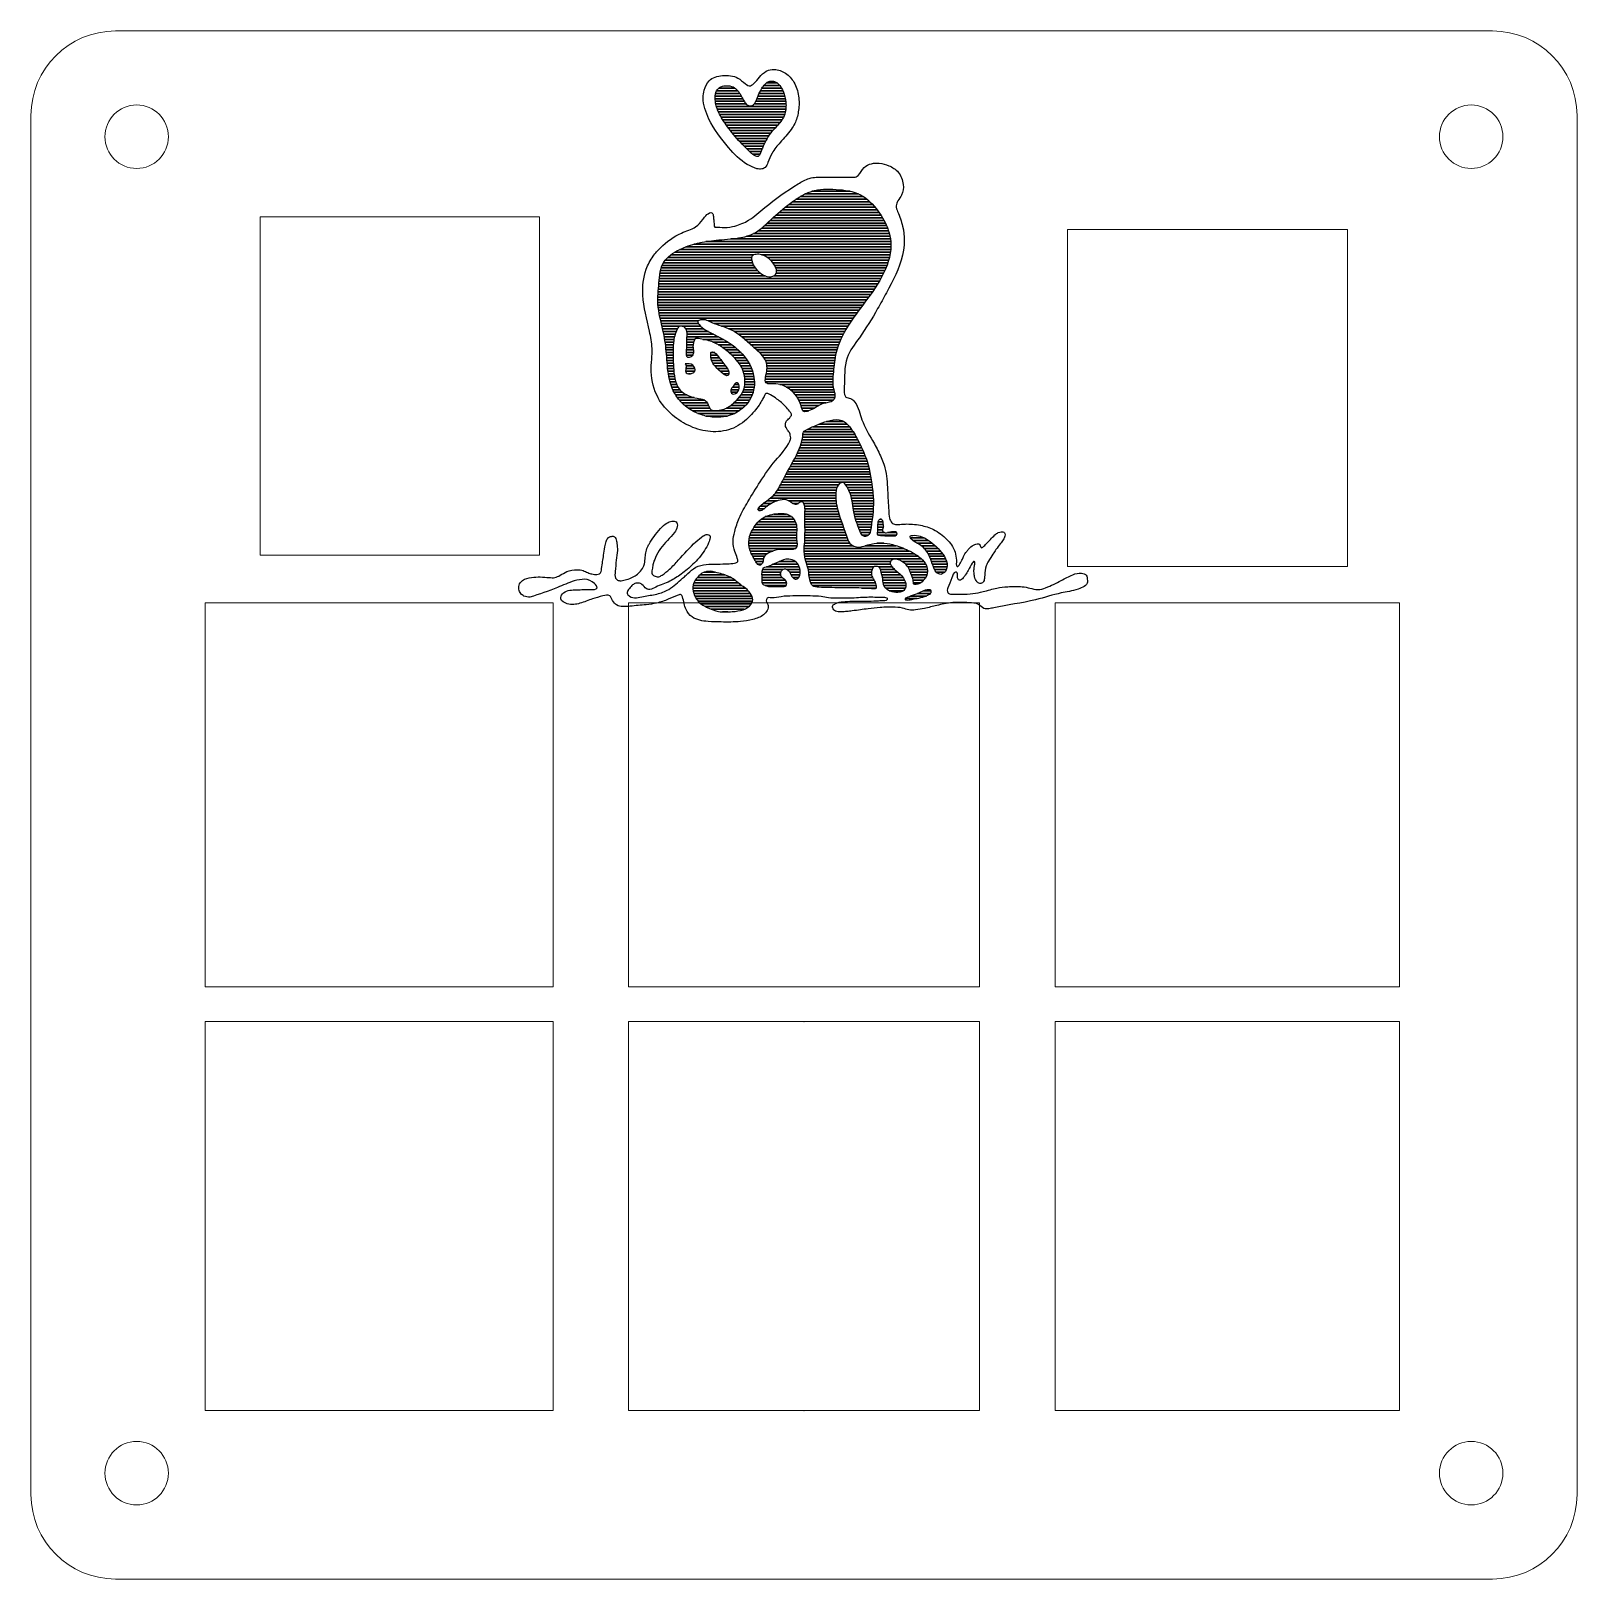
# Model space of a CAD drawing. Header units: millimetres. Extents: x -36.5 to 36.5, y -36.6 to 36.6.
import ezdxf

# ---------------------------------------------------------------- set-up
doc = ezdxf.new("R2010")
doc.units = ezdxf.units.MM
doc.header["$MEASUREMENT"] = 0
doc.layers.add('Cuts', color=141, linetype='Continuous', lineweight=5)
doc.layers.add('Raster Engrave', color=7, linetype='Continuous', lineweight=30)

msp = doc.modelspace()

# ---------------------------------------------------------------- hatches: boundary and pattern name
at = {"layer": 'Raster Engrave'}
h = msp.add_hatch(dxfattribs=at)
h.set_pattern_fill('LINE', color=256)
edge = h.paths.add_edge_path()
edge.add_spline(control_points=[(-2.234, 30.639), (-2.209, 30.636), (-2.152, 30.63), (-2.083, 30.724), (-2.042, 30.865), (-1.887, 31.224), (-1.683, 31.67), (-1.25, 32.104), (-0.931, 32.476), (-0.848, 32.895), (-0.848, 33.292), (-0.944, 33.663), (-1.126, 34.011), (-1.345, 34.201), (-1.571, 34.214), (-1.769, 34.15), (-1.925, 33.976), (-2.073, 33.727), (-2.198, 33.454), (-2.286, 33.202), (-2.412, 33.051), (-2.56, 33.024), (-2.719, 33.085), (-2.887, 33.34), (-3.023, 33.642), (-3.287, 33.925), (-3.574, 33.999), (-3.865, 33.978), (-4.137, 33.824), (-4.212, 33.498), (-4.182, 33.1), (-3.992, 32.553), (-3.615, 32.059), (-3.16, 31.446), (-2.741, 31.055), (-2.41, 30.716), (-2.282, 30.66), (-2.234, 30.639)], knot_values=[0, 0, 0, 0, 0.07048, 0.161184, 0.310115, 0.524409, 1.323979, 1.756682, 2.362332, 2.749666, 3.008602, 3.551022, 3.875362, 4.18823, 4.357239, 4.534622, 4.794264, 5.033606, 5.404827, 5.692812, 5.833299, 5.96946, 6.114305, 6.316178, 6.857876, 7.117518, 7.443745, 7.704061, 7.990128, 8.304963, 8.63727, 9.192223, 10.007319, 10.491183, 11.477676, 11.734363, 11.891942, 11.891942, 11.891942, 11.891942], degree=3, periodic=0)
h = msp.add_hatch(dxfattribs=at)
h.set_pattern_fill('LINE', color=256)
edge = h.paths.add_edge_path()
edge.add_spline(control_points=[(-0.137, 18.865), (-0.11, 18.745), (-0.065, 18.54), (0.269, 18.628), (0.567, 18.783), (0.922, 19.028), (1.339, 19.017), (1.505, 19.326), (1.327, 19.781), (1.39, 20.49), (1.535, 21.999), (2.68, 23.48), (3.833, 25.047), (4.194, 26.308), (3.971, 27.329), (3.512, 28.116), (2.707, 28.96), (1.517, 29.112), (0.273, 29.105), (-0.759, 28.37), (-1.588, 27.652), (-2.278, 26.974), (-3.184, 26.748), (-4.399, 26.698), (-5.647, 26.451), (-6.77, 25.705), (-6.85, 24.659), (-6.975, 23.585), (-6.658, 22.516), (-6.489, 21.422), (-6.452, 20.363), (-6.107, 19.16), (-5.156, 18.472), (-4.178, 18.278), (-3.247, 18.389), (-2.409, 19.139), (-2.261, 20.334), (-2.867, 21.407), (-3.793, 22.025), (-4.561, 22.382), (-4.907, 22.612), (-5.066, 22.861), (-4.714, 22.992), (-4.239, 22.7), (-3.294, 22.496), (-2.574, 21.756), (-1.806, 21.166), (-1.693, 20.549), (-1.915, 19.943), (-1.543, 19.879), (-1.18, 19.941), (-0.707, 19.691), (-0.318, 19.336), (-0.198, 19.024), (-0.137, 18.865)], knot_values=[0, 0, 0, 0, 0.302106, 0.517811, 0.864317, 1.369226, 1.783674, 1.9533, 2.327229, 3.151048, 4.082919, 6.82836, 8.485053, 9.980823, 10.544606, 11.576792, 12.696376, 13.878135, 15.043748, 16.343959, 17.518288, 18.388879, 19.173536, 20.2421, 22.047122, 22.978791, 23.98574, 24.983588, 26.245359, 27.262346, 28.30593, 29.431314, 30.88979, 31.520148, 32.411808, 33.61289, 34.569228, 35.807064, 37.079322, 37.890301, 38.276422, 38.427863, 38.579138, 39.146843, 40.080528, 41.390762, 42.218123, 42.79239, 43.378113, 43.420137, 43.890205, 44.458349, 44.941942, 45.445077, 45.445077, 45.445077, 45.445077], degree=3, periodic=0)
edge = h.paths.add_edge_path(flags=16)
edge.add_spline(control_points=[(-5.899, 22.632), (-5.82, 22.633), (-5.645, 22.636), (-5.511, 22.37), (-5.55, 21.972), (-5.524, 21.639), (-5.582, 21.119), (-5.33, 21.15), (-5.217, 21.301), (-5.219, 21.513), (-5.27, 21.71), (-5.202, 21.872), (-5.174, 22.083), (-4.735, 21.985), (-4.307, 21.921), (-3.736, 21.552), (-3.27, 21.135), (-2.898, 20.659), (-2.767, 20.129), (-2.806, 19.603), (-3.136, 19.156), (-3.561, 18.758), (-4.02, 18.621), (-4.437, 18.65), (-4.514, 18.933), (-4.676, 19.158), (-5.02, 19.208), (-5.441, 19.302), (-5.943, 19.601), (-6.18, 20.329), (-6.172, 21.069), (-6.201, 21.855), (-6.076, 22.345), (-5.93, 22.582), (-5.899, 22.632)], knot_values=[0, 0, 0, 0, 0.221544, 0.490993, 0.757194, 1.399273, 1.723717, 1.833872, 2.048466, 2.226205, 2.46197, 2.629053, 2.761083, 3.011951, 3.652776, 4.242845, 4.952554, 5.553067, 6.011284, 6.567994, 7.06602, 7.639632, 8.27943, 8.492437, 8.763697, 9.056434, 9.278094, 9.76315, 10.378634, 10.902962, 11.965231, 12.601986, 13.261075, 13.43586, 13.43586, 13.43586, 13.43586], degree=3, periodic=0)
edge = h.paths.add_edge_path(flags=0)
edge.add_spline(control_points=[(-3.329, 19.812), (-3.296, 19.877), (-3.245, 19.976), (-3.089, 19.927), (-3.059, 19.759), (-3.062, 19.534), (-3.349, 19.35), (-3.487, 19.535), (-3.434, 19.69), (-3.364, 19.771), (-3.329, 19.812)], knot_values=[0, 0, 0, 0, 0.186888, 0.283245, 0.399055, 0.655835, 0.959434, 1.079714, 1.242486, 1.404069, 1.404069, 1.404069, 1.404069], degree=3, periodic=0)
edge = h.paths.add_edge_path(flags=0)
edge.add_spline(control_points=[(-4.403, 21.384), (-4.405, 21.307), (-4.415, 20.938), (-4.137, 20.624), (-3.582, 20.179), (-3.531, 20.517), (-3.776, 20.819), (-3.982, 21.12), (-4.264, 21.446), (-4.376, 21.396), (-4.403, 21.384)], knot_values=[0, 0, 0, 0, 0.225298, 1.080963, 1.445807, 1.601091, 1.887072, 2.579651, 2.846278, 2.930135, 2.930135, 2.930135, 2.930135], degree=3, periodic=0)
edge = h.paths.add_edge_path(flags=16)
edge.add_spline(control_points=[(-2.445, 25.984), (-2.365, 26.003), (-2.103, 26.062), (-1.682, 25.888), (-1.411, 25.557), (-1.259, 25.259), (-1.356, 25.005), (-1.626, 24.935), (-1.923, 25.012), (-2.195, 25.241), (-2.418, 25.52), (-2.509, 25.817), (-2.454, 25.963), (-2.445, 25.984)], knot_values=[0, 0, 0, 0, 0.246051, 0.79887, 1.233741, 1.536258, 1.745838, 1.944923, 2.307138, 2.629614, 2.993592, 3.390223, 3.459191, 3.459191, 3.459191, 3.459191], degree=3, periodic=0)
edge = h.paths.add_edge_path(flags=0)
edge.add_spline(control_points=[(-5.611, 20.841), (-5.482, 20.851), (-5.244, 20.869), (-5.093, 20.51), (-5.289, 20.385), (-5.433, 20.357), (-5.622, 20.423), (-5.587, 20.622), (-5.556, 20.767), (-5.598, 20.824), (-5.611, 20.841)], knot_values=[0, 0, 0, 0, 0.360439, 0.661967, 0.807251, 0.983344, 1.107715, 1.328889, 1.472761, 1.535885, 1.535885, 1.535885, 1.535885], degree=3, periodic=0)
h = msp.add_hatch(dxfattribs=at)
h.set_pattern_fill('LINE', color=256)
edge = h.paths.add_edge_path()
edge.add_spline(control_points=[(-4.403, 21.384), (-4.405, 21.307), (-4.415, 20.938), (-4.137, 20.624), (-3.582, 20.179), (-3.531, 20.517), (-3.776, 20.819), (-3.982, 21.12), (-4.264, 21.446), (-4.376, 21.396), (-4.403, 21.384)], knot_values=[0, 0, 0, 0, 0.225298, 1.080963, 1.445807, 1.601091, 1.887072, 2.579651, 2.846278, 2.930135, 2.930135, 2.930135, 2.930135], degree=3, periodic=0)
edge = h.paths.add_edge_path()
edge.add_spline(control_points=[(-5.611, 20.841), (-5.482, 20.851), (-5.244, 20.869), (-5.093, 20.51), (-5.289, 20.385), (-5.433, 20.357), (-5.622, 20.423), (-5.587, 20.622), (-5.556, 20.767), (-5.598, 20.824), (-5.611, 20.841)], knot_values=[0, 0, 0, 0, 0.360439, 0.661967, 0.807251, 0.983344, 1.107715, 1.328889, 1.472761, 1.535885, 1.535885, 1.535885, 1.535885], degree=3, periodic=0)
edge = h.paths.add_edge_path()
edge.add_spline(control_points=[(-3.329, 19.812), (-3.296, 19.877), (-3.245, 19.976), (-3.089, 19.927), (-3.059, 19.759), (-3.062, 19.534), (-3.349, 19.35), (-3.487, 19.535), (-3.434, 19.69), (-3.364, 19.771), (-3.329, 19.812)], knot_values=[0, 0, 0, 0, 0.186888, 0.283245, 0.399055, 0.655835, 0.959434, 1.079714, 1.242486, 1.404069, 1.404069, 1.404069, 1.404069], degree=3, periodic=0)
h = msp.add_hatch(dxfattribs=at)
h.set_pattern_fill('LINE', color=256)
edge = h.paths.add_edge_path()
edge.add_spline(control_points=[(0.213, 11.099), (0.226, 10.958), (0.248, 10.709), (0.358, 10.309), (0.774, 10.284), (1.371, 10.271), (2.264, 10.249), (2.873, 10.259), (3.446, 10.186), (3.384, 10.446), (3.33, 10.624), (3.209, 10.784), (3.175, 10.957), (3.205, 11.116), (3.302, 11.29), (3.458, 11.272), (3.589, 11.227), (3.653, 10.988), (3.73, 10.713), (3.742, 10.342), (4.005, 10.098), (4.341, 10.029), (4.704, 10.054), (4.838, 10.342), (4.785, 10.607), (4.588, 10.891), (4.322, 11.074), (4.144, 11.274), (4.04, 11.45), (4.153, 11.605), (4.334, 11.621), (4.529, 11.578), (4.724, 11.453), (4.909, 11.289), (5.002, 11.063), (5.095, 10.816), (5.176, 10.635), (5.164, 10.414), (5.326, 10.421), (5.504, 10.465), (5.7, 10.656), (5.896, 10.983), (5.784, 11.422), (5.434, 11.747), (4.958, 12.041), (4.388, 12.257), (3.815, 12.394), (3.373, 12.381), (2.997, 12.296), (2.706, 12.172), (2.4, 12.197), (2.112, 12.362), (1.913, 13.061), (1.559, 13.841), (1.462, 14.706), (1.598, 15.158), (1.871, 15.29), (2.055, 14.996), (2.275, 14.569), (2.321, 13.784), (2.548, 13.183), (2.752, 12.67), (3.111, 12.71), (3.233, 13.529), (3.318, 14.166), (3.202, 15.222), (3.07, 16.178), (2.583, 17.2), (2.202, 17.861), (1.767, 18.247), (1.235, 18.201), (0.708, 17.997), (0.299, 17.827), (-0.044, 17.656), (-0.074, 17.165), (-0.4, 16.389), (-0.943, 15.51), (-1.324, 14.659), (-1.833, 14.339), (-2.06, 14.128), (-2.204, 13.962), (-2.059, 13.853), (-1.727, 14.148), (-1.378, 14.379), (-0.836, 14.465), (-0.598, 14.282), (-0.347, 14.151), (-0.229, 14.297), (-0.059, 14.355), (0.058, 14.132), (0.027, 13.519), (0.072, 12.766), (-0.014, 11.952), (0.063, 11.569), (0.165, 11.28), (0.195, 11.17), (0.213, 11.099)], knot_values=[0, 0, 0, 0, 0.43983, 0.776208, 1.07518, 1.550965, 2.657546, 3.565825, 3.780715, 3.936206, 4.193939, 4.393688, 4.512581, 4.709517, 4.886087, 5.026814, 5.13323, 5.282958, 5.700629, 6.037328, 6.339193, 6.685219, 7.079499, 7.274716, 7.558661, 7.849248, 8.295389, 8.505122, 8.672167, 8.847305, 8.96519, 9.202141, 9.433373, 9.6534, 9.930244, 10.156181, 10.435128, 10.57638, 10.665329, 10.845148, 11.147867, 11.441155, 11.960805, 12.331849, 12.866674, 13.62813, 14.151685, 14.624743, 14.937796, 15.308669, 15.55064, 15.83942, 16.23918, 17.631927, 18.447142, 18.80992, 18.957777, 19.233869, 19.633481, 20.508954, 21.426469, 21.743067, 21.914601, 22.339088, 23.820079, 24.062187, 25.505891, 26.694023, 27.422273, 27.802969, 28.355272, 28.892633, 29.500704, 29.747175, 29.924363, 30.886156, 32.283608, 33.029412, 33.627084, 33.976579, 34.076142, 34.153905, 34.401482, 35.173743, 35.550015, 35.897965, 36.081267, 36.285304, 36.388899, 36.558483, 36.883712, 38.312454, 38.758394, 39.334925, 39.460279, 39.678412, 39.678412, 39.678412, 39.678412], degree=3, periodic=0)
h = msp.add_hatch(dxfattribs=at)
h.set_pattern_fill('LINE', color=256)
edge = h.paths.add_edge_path()
edge.add_spline(control_points=[(-2.049, 11.331), (-2.007, 11.374), (-1.913, 11.473), (-1.944, 11.745), (-1.595, 11.979), (-1.16, 12.097), (-0.751, 12.057), (-0.263, 12.084), (-0.411, 12.721), (-0.266, 13.23), (-0.663, 13.772), (-1.289, 13.796), (-2.008, 13.635), (-2.458, 13.041), (-2.659, 12.446), (-2.536, 11.922), (-2.339, 11.593), (-2.183, 11.339), (-2.083, 11.333), (-2.049, 11.331)], knot_values=[0, 0, 0, 0, 0.174171, 0.39272, 0.73061, 1.286011, 1.72941, 2.039295, 2.480389, 3.225332, 3.687969, 4.244921, 4.988173, 5.827824, 6.33466, 6.836515, 7.355873, 7.545892, 7.644481, 7.644481, 7.644481, 7.644481], degree=3, periodic=0)
edge = h.paths.add_edge_path()
edge.add_spline(control_points=[(-1.948, 11.186), (-1.729, 11.265), (-1.364, 11.395), (-0.924, 11.638), (-0.548, 11.611), (-0.267, 11.422), (-0.17, 11.1), (-0.167, 10.814), (-0.383, 10.607), (-0.613, 10.807), (-0.663, 11.036), (-0.861, 11.182), (-1.055, 11.117), (-1.123, 10.94), (-1.072, 10.744), (-0.901, 10.667), (-0.804, 10.529), (-0.834, 10.317), (-1.167, 10.338), (-1.476, 10.306), (-1.791, 10.338), (-2.021, 10.468), (-1.977, 10.716), (-2.021, 10.947), (-1.969, 11.117), (-1.948, 11.186)], knot_values=[0, 0, 0, 0, 0.703771, 1.166873, 1.464203, 1.79209, 2.111258, 2.438006, 2.611495, 2.857172, 3.138838, 3.338378, 3.504294, 3.672808, 3.86221, 4.046789, 4.206053, 4.344001, 4.580691, 5.009815, 5.360965, 5.522049, 5.71369, 6.025245, 6.237729, 6.237729, 6.237729, 6.237729], degree=3, periodic=0)
edge = h.paths.add_edge_path()
edge.add_spline(control_points=[(-4.829, 10.961), (-4.734, 10.996), (-4.5, 11.081), (-4.031, 10.956), (-3.474, 10.817), (-2.998, 10.393), (-2.568, 10.117), (-2.378, 9.728), (-2.527, 9.4), (-2.892, 9.187), (-3.431, 9.13), (-4.008, 9.1), (-4.545, 9.302), (-4.97, 9.539), (-5.197, 9.911), (-5.311, 10.309), (-5.114, 10.691), (-4.921, 10.873), (-4.829, 10.961)], knot_values=[0, 0, 0, 0, 0.295313, 0.732989, 1.405007, 2.001639, 2.606662, 2.94457, 3.166668, 3.617556, 4.137224, 4.789263, 5.320331, 5.84441, 6.202521, 6.606926, 7.020674, 7.405882, 7.405882, 7.405882, 7.405882], degree=3, periodic=0)
h = msp.add_hatch(dxfattribs=at)
h.set_pattern_fill('LINE', color=256)
edge = h.paths.add_edge_path()
edge.add_spline(control_points=[(6.466, 10.886), (6.547, 10.929), (6.742, 11.035), (6.799, 11.453), (6.514, 11.999), (5.939, 12.502), (5.449, 12.764), (4.943, 12.733), (5.176, 12.429), (5.437, 12.352), (5.786, 12.056), (5.982, 11.648), (6.111, 11.246), (6.254, 10.958), (6.406, 10.906), (6.466, 10.886)], knot_values=[0, 0, 0, 0, 0.2647, 0.639309, 1.101954, 2.090032, 2.788255, 2.982868, 3.175152, 3.589605, 3.903376, 4.487281, 4.91591, 5.200517, 5.385016, 5.385016, 5.385016, 5.385016], degree=3, periodic=0)
edge = h.paths.add_edge_path()
edge.add_spline(control_points=[(5.925, 10.187), (5.862, 10.182), (5.695, 10.168), (5.437, 10.008), (5.129, 9.923), (4.919, 9.829), (4.795, 9.768), (4.793, 9.69), (4.914, 9.654), (5.145, 9.716), (5.487, 9.771), (5.796, 9.868), (6.004, 9.989), (6.007, 10.158), (5.944, 10.18), (5.925, 10.187)], knot_values=[0, 0, 0, 0, 0.187575, 0.497857, 0.88967, 1.129384, 1.217344, 1.267291, 1.316417, 1.550981, 1.994067, 2.342749, 2.537943, 2.668253, 2.726312, 2.726312, 2.726312, 2.726312], degree=3, periodic=0)
edge = h.paths.add_edge_path()
edge.add_spline(control_points=[(3.486, 12.929), (3.474, 12.877), (3.441, 12.745), (3.717, 12.709), (3.96, 12.708), (4.179, 12.708), (4.365, 12.709), (4.397, 12.813), (4.359, 12.939), (4.182, 12.925), (4.009, 12.89), (3.835, 12.842), (3.692, 12.945), (3.721, 13.062), (3.759, 13.181), (3.717, 13.299), (3.74, 13.458), (3.605, 13.532), (3.485, 13.398), (3.502, 13.185), (3.491, 13.01), (3.486, 12.929)], knot_values=[0, 0, 0, 0, 0.139223, 0.35403, 0.625853, 0.935417, 1.032055, 1.120001, 1.216846, 1.379453, 1.549821, 1.796289, 1.848085, 2.050122, 2.073105, 2.222012, 2.409656, 2.502979, 2.585872, 2.87391, 3.117169, 3.117169, 3.117169, 3.117169], degree=3, periodic=0)

# ---------------------------------------------------------------- linework, layer by layer
at = {"layer": 'Cuts'}
for p, q in [((32.54, 36.575), (-32.54, 36.575)), ((-36.54, 32.575), (-36.54, -32.575)), ((36.54, 32.575), (36.54, -32.575)), ((-25.712, 11.8), (-25.712, 27.787)), ((-25.712, 27.787), (-12.504, 27.787)), ((-12.504, 11.8), (-12.504, 27.787)), ((25.688, 27.189), (12.46, 27.189)), ((12.46, 11.275), (12.46, 27.189)), ((25.688, 11.275), (25.688, 27.189)), ((-25.712, 19.6), (-25.712, 11.8)), ((25.688, 19.075), (25.688, 11.275)), ((-25.712, 11.8), (-21.562, 11.8)), ((-25.712, 11.8), (-12.504, 11.8)), ((25.688, 11.275), (12.46, 11.275)), ((21.538, 11.275), (25.688, 11.275)), ((-28.305, -8.588), (-28.305, 9.559)), ((-28.305, 9.559), (-11.851, 9.559)), ((-11.851, -8.588), (-11.851, 9.559)), ((-8.298, -8.588), (-8.298, 9.559)), ((-8.298, 9.559), (8.298, 9.559)), ((8.298, -8.588), (8.298, 9.559)), ((11.876, -8.588), (11.876, 9.559)), ((11.876, 9.559), (28.148, 9.559)), ((28.148, -8.588), (28.148, 9.559)), ((-28.305, -8.588), (-11.851, -8.588)), ((-8.298, -8.588), (8.298, -8.588)), ((11.876, -8.588), (28.148, -8.588)), ((-11.851, -10.237), (-28.305, -10.237)), ((-28.305, -28.618), (-28.305, -10.237)), ((-11.851, -28.618), (-11.851, -10.237)), ((-8.298, -10.237), (8.298, -10.237)), ((-8.298, -10.237), (-8.298, -28.618)), ((8.298, -10.237), (8.298, -28.618)), ((11.876, -28.618), (11.876, -10.237)), ((11.876, -10.237), (28.148, -10.237)), ((28.148, -28.618), (28.148, -10.237)), ((-11.851, -28.618), (-28.305, -28.618)), ((-8.298, -28.618), (8.298, -28.618)), ((11.876, -28.618), (28.148, -28.618)), ((32.54, -36.575), (-32.54, -36.575))]:
    msp.add_line(p, q, dxfattribs=at)
for centre in [(-31.543, 31.577), (31.538, 31.577), (-31.543, -31.573), (31.538, -31.573)]:
    msp.add_circle(centre, 1.5, dxfattribs=at)
for centre, start, end in [((-32.54, 32.575), 90, 180), ((32.54, 32.575), 0, 90), ((-32.54, -32.575), 180, 270), ((32.54, -32.575), 270, 0)]:
    msp.add_arc(centre, 4, start, end, dxfattribs=at)
for p in [(0, -10.237), (0, -28.618)]:
    msp.add_point(p, dxfattribs=at)
at = {"layer": 'Raster Engrave', "lineweight": 25}
for points in [[(-2.222, 30.063), (-1.994, 30.055), (-1.839, 30.131), (-1.707, 30.362), (-1.507, 30.801), (-1.124, 31.308), (-0.609, 31.923), (-0.437, 32.2), (-0.269, 32.75), (-0.245, 33.409), (-0.437, 34.084), (-0.812, 34.535), (-1.335, 34.747), (-1.683, 34.719), (-2.038, 34.472), (-2.294, 34.164), (-2.425, 34.045), (-2.533, 33.985), (-2.769, 34.08), (-3.124, 34.348), (-3.853, 34.471), (-4.484, 34.224), (-4.716, 33.777), (-4.764, 33.421), (-4.492, 32.411), (-3.563, 31.062), (-2.682, 30.27), (-2.222, 30.063)], [(-2.234, 30.639), (-2.163, 30.641), (-2.1, 30.707), (-2.045, 30.845), (-1.965, 31.043), (-1.582, 31.746), (-1.293, 32.067), (-0.941, 32.56), (-0.855, 32.938), (-0.855, 33.197), (-0.986, 33.723), (-1.147, 34.005), (-1.399, 34.191), (-1.567, 34.203), (-1.736, 34.148), (-1.922, 33.967), (-2.048, 33.763), (-2.204, 33.426), (-2.324, 33.165), (-2.422, 33.064), (-2.556, 33.037), (-2.692, 33.087), (-2.82, 33.243), (-3.097, 33.708), (-3.284, 33.889), (-3.595, 33.985), (-3.855, 33.96), (-4.096, 33.806), (-4.194, 33.507), (-4.177, 33.175), (-4, 32.649), (-3.55, 31.97), (-3.253, 31.587), (-2.569, 30.877), (-2.375, 30.709), (-2.234, 30.639)], [(-12.954, 9.82), (-11.655, 10.277), (-10.856, 10.587), (-9.905, 10.466), (-9.784, 10.256), (-10.131, 10.177), (-10.825, 10.167), (-11.419, 9.972), (-11.498, 9.746), (-11.193, 9.51), (-10.588, 9.531), (-9.999, 9.741), (-9.505, 9.878), (-9.184, 9.888), (-9.048, 9.657), (-8.859, 9.452), (-8.228, 9.394), (-7.465, 9.463), (-6.966, 9.541), (-6.414, 9.72), (-5.943, 9.922), (-5.804, 9.933), (-5.747, 9.833), (-5.577, 9.237), (-5.284, 8.888), (-4.535, 8.671), (-3.917, 8.648), (-3.003, 8.668), (-2.42, 8.769), (-1.912, 8.989), (-1.741, 9.197), (-1.692, 9.422), (-1.783, 9.651), (-1.746, 9.769), (-1.543, 9.79), (-1.072, 9.844), (-0.532, 9.876), (0.297, 9.876), (0.806, 9.849), (1.153, 9.79), (1.594, 9.77), (2.172, 9.77), (2.98, 9.812), (3.707, 9.807), (3.926, 9.775), (3.936, 9.769), (3.939, 9.726), (3.898, 9.68), (3.879, 9.675), (3.748, 9.667), (3.436, 9.648), (2.391, 9.637), (1.948, 9.614), (1.572, 9.551), (1.416, 9.473), (1.361, 9.424), (1.353, 9.344), (1.384, 9.268), (1.435, 9.194), (1.555, 9.142), (1.779, 9.133), (2.022, 9.139), (2.283, 9.171), (2.665, 9.224), (3.033, 9.272), (3.598, 9.333), (3.942, 9.352), (4.191, 9.348), (4.661, 9.302), (4.955, 9.219), (5.273, 9.217), (5.691, 9.287), (6.278, 9.43), (6.618, 9.506), (7.035, 9.565), (7.799, 9.559), (8.248, 9.471), (8.5, 9.288), (8.744, 9.274), (8.966, 9.318), (10.948, 9.698), (12.158, 10.019), (12.96, 10.205), (13.396, 10.537), (13.391, 10.668), (13.342, 10.853), (13.118, 10.957), (12.704, 10.88), (12.158, 10.608), (11.422, 10.264), (11.051, 10.177), (10.68, 10.248), (10.315, 10.314), (9.628, 10.314), (9.121, 10.248), (8.472, 10.085), (7.976, 9.987), (6.939, 9.965), (6.918, 9.966), (6.796, 10.039), (6.774, 10.154), (6.799, 10.263), (6.994, 10.732), (7.158, 11.002), (7.202, 11.002), (7.254, 10.811), (7.281, 10.671), (7.345, 10.622), (7.439, 10.649), (7.528, 10.728), (7.624, 10.863), (7.755, 11.084), (7.95, 11.426), (8.008, 11.501), (8.041, 11.515), (8.065, 11.498), (8.075, 11.471), (8.069, 11.373), (8.043, 11.211), (8.037, 10.971), (8.064, 10.791), (8.177, 10.55), (8.304, 10.474), (8.396, 10.479), (8.464, 10.528), (8.53, 10.696), (8.542, 10.857), (8.613, 11.302), (8.725, 11.523), (8.93, 11.858), (9.074, 12.068), (9.279, 12.344), (9.419, 12.531), (9.495, 12.707), (9.5, 12.833), (9.453, 12.892), (9.321, 12.9), (9.185, 12.873), (9.026, 12.761), (8.617, 12.343), (8.454, 12.19), (8.388, 12.159), (8.337, 12.212), (8.303, 12.312), (8.246, 12.347), (8.127, 12.327), (8.017, 12.278), (7.779, 12.094), (7.695, 11.985), (7.533, 11.743), (7.502, 11.65), (7.424, 11.501), (7.294, 11.293), (7.245, 11.271), (7.21, 11.323), (7.201, 11.471), (7.023, 12.209), (6.536, 12.743), (6.199, 12.978), (5.59, 13.201), (4.86, 13.278), (4.603, 13.264), (4.332, 13.256), (4.149, 13.34), (4.048, 13.553), (4.003, 13.92), (3.949, 14.875), (3.826, 15.93), (3.572, 16.584), (3.239, 17.216), (2.741, 18.195), (2.6, 18.629), (2.391, 19.052), (2.199, 19.205), (1.985, 19.278), (1.917, 19.402), (1.9, 19.755), (2.041, 21.132), (2.617, 22.08), (3.481, 23.454), (3.894, 24.204), (4.656, 25.973), (4.662, 27.344), (4.424, 28.042), (4.356, 28.312), (4.441, 28.549), (4.616, 28.82), (4.689, 29.322), (4.458, 29.898), (4.006, 30.208), (3.56, 30.327), (3.187, 30.304), (2.843, 30.118), (2.566, 29.751), (2.465, 29.689), (2.244, 29.667), (1.765, 29.667), (0.918, 29.667), (0.251, 29.61), (-0.279, 29.351), (-1.852, 28.227), (-2.62, 27.629), (-3.264, 27.358), (-3.755, 27.29), (-4.196, 27.307), (-4.218, 27.307), (-4.246, 27.409), (-4.269, 27.646), (-4.286, 27.86), (-4.359, 27.979), (-4.585, 27.9), (-4.783, 27.663), (-5.121, 27.324), (-5.791, 27.026), (-6.779, 26.333), (-7.132, 25.934), (-7.459, 25.316), (-7.617, 24.088), (-7.303, 22.386), (-7.179, 21.574), (-7.195, 21.066), (-7.224, 20.466), (-6.89, 19.234), (-6.215, 18.426), (-5.368, 17.893), (-4.418, 17.645), (-3.448, 17.768), (-2.632, 18.294), (-2.346, 18.604), (-2.127, 18.895), (-1.968, 19.168), (-1.867, 19.354), (-1.829, 19.42), (-1.777, 19.451), (-1.717, 19.442), (-1.585, 19.376), (-1.278, 19.181), (-0.875, 18.83), (-0.69, 18.617), (-0.608, 18.498), (-0.588, 18.438), (-0.613, 18.384), (-0.691, 18.276), (-0.767, 18.205), (-0.861, 18.08), (-0.878, 18.001), (-0.881, 17.93), (-0.849, 17.84), (-0.778, 17.711), (-0.668, 17.564), (-0.646, 17.48), (-0.626, 17.346), (-0.669, 17.196), (-1.352, 16.273), (-2.069, 15.272), (-2.65, 14.333), (-3.066, 13.551), (-3.276, 12.921), (-3.35, 12.451), (-3.27, 11.982), (-3.152, 11.66), (-3.134, 11.512), (-3.356, 11.419), (-3.709, 11.395), (-4.24, 11.382), (-4.754, 11.351), (-5.217, 11.166), (-5.57, 10.857), (-5.741, 10.715), (-6.396, 10.183), (-6.956, 9.968), (-7.588, 9.854), (-8.245, 9.863), (-8.364, 10.006), (-8.294, 10.175), (-8.132, 10.37), (-7.992, 10.468), (-7.81, 10.484), (-7.662, 10.425), (-7.458, 10.225), (-7.284, 10.189), (-7.004, 10.295), (-6.347, 10.574), (-5.8, 10.913), (-5.25, 11.373), (-4.704, 12.025), (-4.512, 12.389), (-4.442, 12.635), (-4.454, 12.74), (-4.567, 12.783), (-4.762, 12.713), (-5.105, 12.44), (-5.945, 11.569), (-6.351, 11.14), (-6.71, 10.863), (-6.854, 10.785), (-7.034, 10.808), (-7.178, 10.906), (-7.174, 11.132), (-7.139, 11.354), (-7.022, 11.69), (-6.784, 12.12), (-6.121, 12.877), (-5.988, 13.154), (-6.05, 13.38), (-6.245, 13.411), (-6.476, 13.325), (-6.776, 13.064), (-7.088, 12.693), (-7.326, 12.323), (-7.401, 12.181), (-7.475, 11.908), (-7.51, 11.639), (-7.569, 11.308), (-7.725, 11.046), (-8.169, 10.731), (-8.458, 10.633), (-8.7, 10.598), (-8.848, 10.653), (-8.907, 10.723), (-8.919, 11.031), (-8.876, 11.569), (-8.817, 12.029), (-8.844, 12.353), (-8.899, 12.591), (-8.958, 12.676), (-9.106, 12.692), (-9.266, 12.618), (-9.344, 12.454), (-9.41, 12.193), (-9.473, 11.803), (-9.567, 11.174), (-9.665, 10.925), (-9.786, 10.897), (-10.024, 10.917), (-10.223, 10.979), (-10.438, 11.073), (-10.73, 11.116), (-11.21, 11.03), (-11.518, 10.854), (-11.78, 10.749), (-12.045, 10.749), (-12.882, 10.753), (-13.3, 10.608), (-13.444, 10.445), (-13.475, 10.195), (-13.382, 9.988), (-13.237, 9.875), (-12.954, 9.82)], [(-0.137, 18.865), (-0.005, 18.594), (0.209, 18.618), (0.523, 18.767), (0.976, 18.989), (1.372, 19.112), (1.454, 19.261), (1.404, 19.631), (1.388, 20.455), (1.52, 21.378), (2.881, 23.762), (3.779, 25.154), (4.101, 26.615), (3.985, 27.167), (3.491, 28.073), (2.667, 28.83), (1.513, 29.086), (0.351, 28.995), (-0.77, 28.336), (-1.66, 27.57), (-2.339, 27.025), (-3.089, 26.795), (-4.152, 26.688), (-5.9, 26.235), (-6.625, 25.65), (-6.856, 24.67), (-6.905, 23.673), (-6.666, 22.434), (-6.51, 21.429), (-6.411, 20.39), (-6.04, 19.328), (-4.878, 18.447), (-4.26, 18.323), (-3.378, 18.455), (-2.496, 19.27), (-2.364, 20.217), (-2.925, 21.321), (-3.947, 22.079), (-4.664, 22.458), (-4.96, 22.705), (-5.018, 22.845), (-4.886, 22.919), (-4.334, 22.787), (-3.46, 22.458), (-2.422, 21.659), (-1.845, 21.066), (-1.763, 20.497), (-1.73, 19.913), (-1.688, 19.904), (-1.219, 19.888), (-0.699, 19.657), (-0.353, 19.32), (-0.137, 18.865)], [(-2.445, 25.984), (-2.202, 26.023), (-1.682, 25.836), (-1.396, 25.508), (-1.297, 25.223), (-1.38, 25.03), (-1.568, 24.963), (-1.921, 25.041), (-2.176, 25.238), (-2.395, 25.529), (-2.468, 25.919), (-2.445, 25.984)], [(-5.899, 22.632), (-5.68, 22.6), (-5.539, 22.371), (-5.533, 22.104), (-5.549, 21.463), (-5.486, 21.144), (-5.377, 21.155), (-5.236, 21.316), (-5.225, 21.494), (-5.246, 21.729), (-5.205, 21.89), (-5.163, 22.016), (-4.912, 22.026), (-4.291, 21.87), (-3.784, 21.567), (-3.257, 21.092), (-2.912, 20.6), (-2.797, 20.157), (-2.86, 19.604), (-3.131, 19.186), (-3.565, 18.81), (-4.181, 18.638), (-4.39, 18.68), (-4.525, 18.915), (-4.713, 19.139), (-4.928, 19.197), (-5.398, 19.317), (-5.904, 19.666), (-6.102, 20.152), (-6.181, 21.211), (-6.17, 21.848), (-5.988, 22.481), (-5.899, 22.632)], [(-4.403, 21.384), (-4.4, 21.159), (-3.916, 20.453), (-3.584, 20.301), (-3.554, 20.453), (-3.684, 20.709), (-4.105, 21.259), (-4.324, 21.411), (-4.403, 21.384)], [(-5.611, 20.841), (-5.256, 20.778), (-5.166, 20.49), (-5.28, 20.4), (-5.454, 20.373), (-5.568, 20.423), (-5.581, 20.644), (-5.578, 20.788), (-5.611, 20.841)], [(-3.329, 19.812), (-3.202, 19.949), (-3.111, 19.919), (-3.07, 19.811), (-3.111, 19.557), (-3.385, 19.428), (-3.459, 19.523), (-3.426, 19.682), (-3.329, 19.812)], [(0.213, 11.099), (0.269, 10.663), (0.41, 10.358), (0.701, 10.29), (1.177, 10.275), (2.283, 10.256), (3.191, 10.217), (3.404, 10.241), (3.395, 10.396), (3.307, 10.639), (3.21, 10.813), (3.186, 10.93), (3.22, 11.124), (3.327, 11.264), (3.467, 11.264), (3.564, 11.221), (3.627, 11.085), (3.72, 10.678), (3.788, 10.348), (4.001, 10.135), (4.336, 10.047), (4.719, 10.139), (4.807, 10.314), (4.768, 10.595), (4.608, 10.838), (4.275, 11.135), (4.138, 11.293), (4.077, 11.449), (4.177, 11.592), (4.293, 11.614), (4.525, 11.565), (4.723, 11.446), (4.882, 11.293), (5.007, 11.046), (5.09, 10.836), (5.166, 10.568), (5.199, 10.431), (5.288, 10.421), (5.462, 10.467), (5.691, 10.665), (5.828, 10.925), (5.724, 11.434), (5.468, 11.702), (5.016, 11.989), (4.308, 12.267), (3.795, 12.374), (3.322, 12.361), (3.017, 12.291), (2.66, 12.191), (2.419, 12.212), (2.172, 12.361), (2.004, 12.724), (1.567, 14.047), (1.524, 14.861), (1.683, 15.187), (1.82, 15.242), (2.018, 15.05), (2.192, 14.69), (2.357, 13.83), (2.638, 12.957), (2.824, 12.701), (2.995, 12.716), (3.169, 13.103), (3.27, 14.581), (3.246, 14.822), (2.98, 16.241), (2.501, 17.328), (2.098, 17.935), (1.796, 18.166), (1.244, 18.176), (0.734, 18.005), (0.176, 17.764), (-0.022, 17.618), (-0.06, 17.444), (-0.362, 16.531), (-1.024, 15.301), (-1.412, 14.664), (-1.876, 14.288), (-2.13, 14.047), (-2.175, 13.958), (-2.117, 13.906), (-1.889, 14.001), (-1.221, 14.388), (-0.845, 14.416), (-0.537, 14.254), (-0.363, 14.196), (-0.189, 14.303), (-0.089, 14.327), (0.015, 14.193), (0.047, 13.869), (0.032, 12.441), (0.01, 11.995), (0.114, 11.428), (0.154, 11.309), (0.213, 11.099)], [(-2.049, 11.331), (-1.946, 11.471), (-1.908, 11.686), (-1.661, 11.917), (-1.128, 12.07), (-0.684, 12.067), (-0.381, 12.133), (-0.35, 12.573), (-0.385, 13.317), (-0.669, 13.682), (-1.218, 13.772), (-1.933, 13.569), (-2.474, 12.927), (-2.611, 12.439), (-2.517, 11.946), (-2.274, 11.487), (-2.146, 11.347), (-2.049, 11.331)], [(3.486, 12.929), (3.477, 12.79), (3.679, 12.718), (3.951, 12.708), (4.26, 12.708), (4.355, 12.727), (4.387, 12.809), (4.355, 12.901), (4.194, 12.923), (4.027, 12.891), (3.78, 12.885), (3.739, 12.917), (3.739, 13.119), (3.746, 13.141), (3.733, 13.289), (3.692, 13.472), (3.607, 13.51), (3.543, 13.457), (3.496, 13.172), (3.486, 12.929)], [(6.466, 10.886), (6.681, 11.04), (6.76, 11.406), (6.58, 11.833), (5.866, 12.515), (5.205, 12.743), (5.016, 12.698), (5.111, 12.531), (5.461, 12.31), (5.701, 12.108), (5.989, 11.6), (6.14, 11.199), (6.298, 10.962), (6.466, 10.886)], [(-4.829, 10.961), (-4.544, 11.04), (-4.111, 10.978), (-3.475, 10.759), (-2.992, 10.409), (-2.538, 10.009), (-2.423, 9.691), (-2.505, 9.485), (-2.877, 9.229), (-3.388, 9.139), (-4.04, 9.147), (-4.544, 9.316), (-4.981, 9.605), (-5.175, 9.906), (-5.258, 10.302), (-5.093, 10.681), (-4.829, 10.961)], [(-1.948, 11.186), (-1.294, 11.445), (-0.862, 11.611), (-0.566, 11.587), (-0.297, 11.399), (-0.186, 11.099), (-0.229, 10.776), (-0.365, 10.668), (-0.572, 10.8), (-0.708, 11.047), (-0.877, 11.152), (-1.035, 11.099), (-1.103, 10.945), (-1.05, 10.763), (-0.905, 10.649), (-0.822, 10.513), (-0.846, 10.378), (-1.078, 10.328), (-1.507, 10.319), (-1.853, 10.381), (-1.982, 10.476), (-1.995, 10.668), (-1.998, 10.979), (-1.948, 11.186)], [(5.925, 10.187), (5.739, 10.161), (5.455, 10.035), (5.088, 9.899), (4.868, 9.804), (4.8, 9.748), (4.802, 9.698), (4.846, 9.676), (5.08, 9.696), (5.513, 9.788), (5.843, 9.901), (5.989, 10.031), (5.977, 10.161), (5.925, 10.187)]]:
    msp.add_spline(points, degree=3, dxfattribs=at)

doc.saveas('drawing.dxf')
